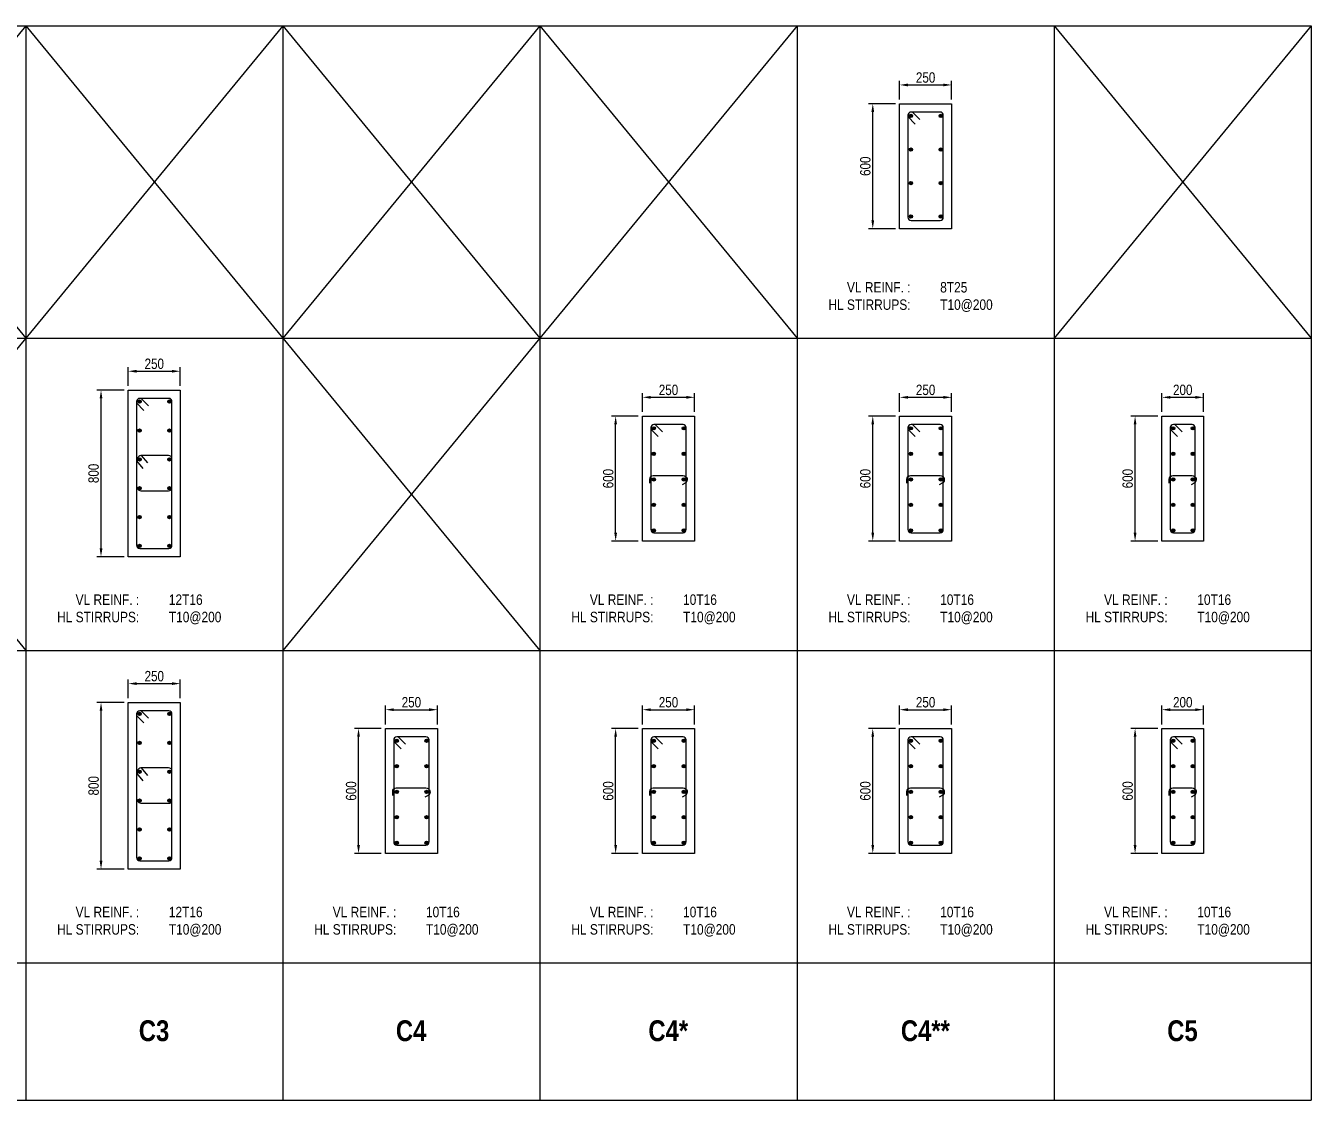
# Model space of a CAD drawing. Header units: millimetres. Extents: x 3921 to 14803, y -5402 to 5937.
# Drawn here: x 8627 to 14803, y 522 to 5682 of the extents above; entities that cross this region are included whole.
import ezdxf

# ---------------------------------------------------------------- set-up
doc = ezdxf.new("R2010")
doc.units = ezdxf.units.MM
doc.header["$LTSCALE"] = 75
doc.header["$PDMODE"] = 3
for name, color, linetype, lineweight in [('A-ANNO-DIMS', 211, 'Continuous', 9), ('A-DETL', 90, 'Continuous', 9), ('A-DETL-GENF', 92, 'Continuous', 9), ('A-DETL-THIN', 151, 'Continuous', 9), ('G-ANNO-TEXT', 231, 'Continuous', 9)]:
    doc.layers.add(name, color=color, linetype=linetype, lineweight=lineweight)
doc.styles.add('Arial', font='arial.ttf', dxfattribs={"width": 0.8, "height": 50})
doc.styles.add('Arial Narrow_1', font='ARIALN.TTF', dxfattribs={"height": 50})
doc.styles.add('Arial Narrow_B_1', font='ARIALNB.TTF', dxfattribs={"height": 100})
doc.dimstyles.new('WYE_STANDARD_-_2_5mm', dxfattribs={"dimscale": 304.8, "dimtxt": 51.01297, "dimasz": 0.131234, "dimexe": 0.065617, "dimexo": 0.065617, "dimgap": 0.032808, "dimtad": 1, "dimdec": 0, "dimzin": 0, "dimdsep": 46, "dimtxsty": 'Arial', "dimsah": 1, "dimcen": 0.09, "dimazin": 0, "dimtfac": 1, "dimtdec": 4, "dimtix": 1, "dimtmove": 0, "dimatfit": 3, "dimfxl": 1, "dimtvp": 1, "dimtolj": 1, "dimtzin": 0, "dimlwd": 13, "dimlwe": 13, "dimarcsym": 2})

# ---------------------------------------------------------------- blocks, each defined once
blk = doc.blocks.new('X')
at = {"layer": 'A-DETL-THIN'}
for p, q in [((1235.2, 0), (0, -1500)), ((0, 0), (1235.2, -1500))]:
    blk.add_line(p, q, dxfattribs=at)
blk = doc.blocks.new('*D17')
at = {"layer": 'A-ANNO-DIMS', "color": 0, "lineweight": 13, "transparency": 16777216}
for p, q in [((9099.7, 2432.2), (8968.9, 2432.2)), ((8988.9, 1672.2), (8988.9, 2392.2)), ((9099.7, 1632.2), (8968.9, 1632.2))]:
    blk.add_line(p, q, dxfattribs=at)
at = {"layer": 'A-ANNO-DIMS', "color": 0, "transparency": 16777216}
for points in [[(8982.3, 2392.2), (8995.6, 2392.2), (8988.9, 2432.2)], [(8982.3, 1672.2), (8995.6, 1672.2), (8988.9, 1632.2)]]:
    blk.add_solid(points, dxfattribs=at)
at = {"layer": 'Defpoints', "color": 0, "transparency": 16777216}
for p in [(8988.9, 2432.2), (9119.7, 2432.2), (9119.7, 1632.2)]:
    blk.add_point(p, dxfattribs=at)
at = {"layer": 'A-ANNO-DIMS', "color": 0, "lineweight": 13, "transparency": 16777216, "insert": (8953.4, 2032.2), "char_height": 50, "attachment_point": 5, "rotation": 90, "style": 'Arial'}
blk.add_mtext('\\A1;800', dxfattribs=at)
blk = doc.blocks.new('*D18')
at = {"layer": 'A-ANNO-DIMS', "color": 0, "lineweight": 13, "transparency": 16777216}
for p, q in [((9119.7, 2452.2), (9119.7, 2542.7)), ((9369.7, 2452.2), (9369.7, 2542.7)), ((9159.7, 2522.7), (9329.7, 2522.7))]:
    blk.add_line(p, q, dxfattribs=at)
at = {"layer": 'A-ANNO-DIMS', "color": 0, "transparency": 16777216}
for points in [[(9159.7, 2529.4), (9159.7, 2516.1), (9119.7, 2522.7)], [(9329.7, 2529.4), (9329.7, 2516.1), (9369.7, 2522.7)]]:
    blk.add_solid(points, dxfattribs=at)
at = {"layer": 'Defpoints', "color": 0, "transparency": 16777216}
for p in [(9369.7, 2522.7), (9119.7, 2432.2), (9369.7, 2432.2)]:
    blk.add_point(p, dxfattribs=at)
at = {"layer": 'A-ANNO-DIMS', "color": 0, "lineweight": 13, "transparency": 16777216, "insert": (9244.7, 2558.3), "char_height": 50, "attachment_point": 5, "style": 'Arial'}
blk.add_mtext('\\A1;250', dxfattribs=at)
blk = doc.blocks.new('*D19')
at = {"layer": 'A-ANNO-DIMS', "color": 0, "lineweight": 13, "transparency": 16777216}
for p, q in [((9099.7, 3932.2), (8968.9, 3932.2)), ((8988.9, 3172.2), (8988.9, 3892.2)), ((9099.7, 3132.2), (8968.9, 3132.2))]:
    blk.add_line(p, q, dxfattribs=at)
at = {"layer": 'A-ANNO-DIMS', "color": 0, "transparency": 16777216}
for points in [[(8982.3, 3892.2), (8995.6, 3892.2), (8988.9, 3932.2)], [(8982.3, 3172.2), (8995.6, 3172.2), (8988.9, 3132.2)]]:
    blk.add_solid(points, dxfattribs=at)
at = {"layer": 'Defpoints', "color": 0, "transparency": 16777216}
for p in [(8988.9, 3932.2), (9119.7, 3932.2), (9119.7, 3132.2)]:
    blk.add_point(p, dxfattribs=at)
at = {"layer": 'A-ANNO-DIMS', "color": 0, "lineweight": 13, "transparency": 16777216, "insert": (8953.4, 3532.2), "char_height": 50, "attachment_point": 5, "rotation": 90, "style": 'Arial'}
blk.add_mtext('\\A1;800', dxfattribs=at)
blk = doc.blocks.new('*D20')
at = {"layer": 'A-ANNO-DIMS', "color": 0, "lineweight": 13, "transparency": 16777216}
for p, q in [((9119.7, 3952.2), (9119.7, 4042.7)), ((9159.7, 4022.7), (9329.7, 4022.7)), ((9369.7, 3952.2), (9369.7, 4042.7))]:
    blk.add_line(p, q, dxfattribs=at)
at = {"layer": 'A-ANNO-DIMS', "color": 0, "transparency": 16777216}
for points in [[(9159.7, 4029.4), (9159.7, 4016.1), (9119.7, 4022.7)], [(9329.7, 4029.4), (9329.7, 4016.1), (9369.7, 4022.7)]]:
    blk.add_solid(points, dxfattribs=at)
at = {"layer": 'Defpoints', "color": 0, "transparency": 16777216}
for p in [(9369.7, 4022.7), (9119.7, 3932.2), (9369.7, 3932.2)]:
    blk.add_point(p, dxfattribs=at)
at = {"layer": 'A-ANNO-DIMS', "color": 0, "lineweight": 13, "transparency": 16777216, "insert": (9244.7, 4058.3), "char_height": 50, "attachment_point": 5, "style": 'Arial'}
blk.add_mtext('\\A1;250', dxfattribs=at)
blk = doc.blocks.new('*D21')
at = {"layer": 'A-ANNO-DIMS', "color": 0, "lineweight": 13, "transparency": 16777216}
for p, q in [((10335, 2307.2), (10206.1, 2307.2)), ((10226.1, 1747.2), (10226.1, 2267.2)), ((10335, 1707.2), (10206.1, 1707.2))]:
    blk.add_line(p, q, dxfattribs=at)
at = {"layer": 'A-ANNO-DIMS', "color": 0, "transparency": 16777216}
for points in [[(10219.4, 2267.2), (10232.8, 2267.2), (10226.1, 2307.2)], [(10219.4, 1747.2), (10232.8, 1747.2), (10226.1, 1707.2)]]:
    blk.add_solid(points, dxfattribs=at)
at = {"layer": 'Defpoints', "color": 0, "transparency": 16777216}
for p in [(10226.1, 2307.2), (10355, 2307.2), (10355, 1707.2)]:
    blk.add_point(p, dxfattribs=at)
at = {"layer": 'A-ANNO-DIMS', "color": 0, "lineweight": 13, "transparency": 16777216, "insert": (10190.6, 2007.2), "char_height": 50, "attachment_point": 5, "rotation": 90, "style": 'Arial'}
blk.add_mtext('\\A1;600', dxfattribs=at)
blk = doc.blocks.new('*D22')
at = {"layer": 'A-ANNO-DIMS', "color": 0, "lineweight": 13, "transparency": 16777216}
for p, q in [((10355, 2327.2), (10355, 2417.5)), ((10605, 2327.2), (10605, 2417.5)), ((10395, 2397.5), (10565, 2397.5))]:
    blk.add_line(p, q, dxfattribs=at)
at = {"layer": 'A-ANNO-DIMS', "color": 0, "transparency": 16777216}
for points in [[(10395, 2404.1), (10395, 2390.8), (10355, 2397.5)], [(10565, 2404.1), (10565, 2390.8), (10605, 2397.5)]]:
    blk.add_solid(points, dxfattribs=at)
at = {"layer": 'Defpoints', "color": 0, "transparency": 16777216}
for p in [(10605, 2397.5), (10355, 2307.2), (10605, 2307.2)]:
    blk.add_point(p, dxfattribs=at)
at = {"layer": 'A-ANNO-DIMS', "color": 0, "lineweight": 13, "transparency": 16777216, "insert": (10480, 2433), "char_height": 50, "attachment_point": 5, "style": 'Arial'}
blk.add_mtext('\\A1;250', dxfattribs=at)
blk = doc.blocks.new('*D23')
at = {"layer": 'A-ANNO-DIMS', "color": 0, "lineweight": 13, "transparency": 16777216}
for p, q in [((11570.2, 2307.2), (11441.3, 2307.2)), ((11461.3, 1747.2), (11461.3, 2267.2)), ((11570.2, 1707.2), (11441.3, 1707.2))]:
    blk.add_line(p, q, dxfattribs=at)
at = {"layer": 'A-ANNO-DIMS', "color": 0, "transparency": 16777216}
for points in [[(11454.7, 2267.2), (11468, 2267.2), (11461.3, 2307.2)], [(11454.7, 1747.2), (11468, 1747.2), (11461.3, 1707.2)]]:
    blk.add_solid(points, dxfattribs=at)
at = {"layer": 'Defpoints', "color": 0, "transparency": 16777216}
for p in [(11461.3, 2307.2), (11590.2, 2307.2), (11590.2, 1707.2)]:
    blk.add_point(p, dxfattribs=at)
at = {"layer": 'A-ANNO-DIMS', "color": 0, "lineweight": 13, "transparency": 16777216, "insert": (11425.8, 2007.2), "char_height": 50, "attachment_point": 5, "rotation": 90, "style": 'Arial'}
blk.add_mtext('\\A1;600', dxfattribs=at)
blk = doc.blocks.new('*D24')
at = {"layer": 'A-ANNO-DIMS', "color": 0, "lineweight": 13, "transparency": 16777216}
for p, q in [((11590.2, 2327.2), (11590.2, 2417.5)), ((11840.2, 2327.2), (11840.2, 2417.5)), ((11630.2, 2397.5), (11800.2, 2397.5))]:
    blk.add_line(p, q, dxfattribs=at)
at = {"layer": 'A-ANNO-DIMS', "color": 0, "transparency": 16777216}
for points in [[(11630.2, 2404.1), (11630.2, 2390.8), (11590.2, 2397.5)], [(11800.2, 2404.1), (11800.2, 2390.8), (11840.2, 2397.5)]]:
    blk.add_solid(points, dxfattribs=at)
at = {"layer": 'Defpoints', "color": 0, "transparency": 16777216}
for p in [(11840.2, 2397.5), (11590.2, 2307.2), (11840.2, 2307.2)]:
    blk.add_point(p, dxfattribs=at)
at = {"layer": 'A-ANNO-DIMS', "color": 0, "lineweight": 13, "transparency": 16777216, "insert": (11715.2, 2433), "char_height": 50, "attachment_point": 5, "style": 'Arial'}
blk.add_mtext('\\A1;250', dxfattribs=at)
blk = doc.blocks.new('*D25')
at = {"layer": 'A-ANNO-DIMS', "color": 0, "lineweight": 13, "transparency": 16777216}
for p, q in [((11570.2, 3807.2), (11441.3, 3807.2)), ((11461.3, 3247.2), (11461.3, 3767.2)), ((11570.2, 3207.2), (11441.3, 3207.2))]:
    blk.add_line(p, q, dxfattribs=at)
at = {"layer": 'A-ANNO-DIMS', "color": 0, "transparency": 16777216}
for points in [[(11454.7, 3767.2), (11468, 3767.2), (11461.3, 3807.2)], [(11454.7, 3247.2), (11468, 3247.2), (11461.3, 3207.2)]]:
    blk.add_solid(points, dxfattribs=at)
at = {"layer": 'Defpoints', "color": 0, "transparency": 16777216}
for p in [(11461.3, 3807.2), (11590.2, 3807.2), (11590.2, 3207.2)]:
    blk.add_point(p, dxfattribs=at)
at = {"layer": 'A-ANNO-DIMS', "color": 0, "lineweight": 13, "transparency": 16777216, "insert": (11425.8, 3507.2), "char_height": 50, "attachment_point": 5, "rotation": 90, "style": 'Arial'}
blk.add_mtext('\\A1;600', dxfattribs=at)
blk = doc.blocks.new('*D26')
at = {"layer": 'A-ANNO-DIMS', "color": 0, "lineweight": 13, "transparency": 16777216}
for p, q in [((11590.2, 3827.2), (11590.2, 3917.5)), ((11630.2, 3897.5), (11800.2, 3897.5)), ((11840.2, 3827.2), (11840.2, 3917.5))]:
    blk.add_line(p, q, dxfattribs=at)
at = {"layer": 'A-ANNO-DIMS', "color": 0, "transparency": 16777216}
for points in [[(11630.2, 3904.1), (11630.2, 3890.8), (11590.2, 3897.5)], [(11800.2, 3904.1), (11800.2, 3890.8), (11840.2, 3897.5)]]:
    blk.add_solid(points, dxfattribs=at)
at = {"layer": 'Defpoints', "color": 0, "transparency": 16777216}
for p in [(11840.2, 3897.5), (11590.2, 3807.2), (11840.2, 3807.2)]:
    blk.add_point(p, dxfattribs=at)
at = {"layer": 'A-ANNO-DIMS', "color": 0, "lineweight": 13, "transparency": 16777216, "insert": (11715.2, 3933), "char_height": 50, "attachment_point": 5, "style": 'Arial'}
blk.add_mtext('\\A1;250', dxfattribs=at)
blk = doc.blocks.new('*D27')
at = {"layer": 'A-ANNO-DIMS', "color": 0, "lineweight": 13, "transparency": 16777216}
for p, q in [((14065.7, 2307.2), (13936.8, 2307.2)), ((13956.8, 1747.2), (13956.8, 2267.2)), ((14065.7, 1707.2), (13936.8, 1707.2))]:
    blk.add_line(p, q, dxfattribs=at)
at = {"layer": 'A-ANNO-DIMS', "color": 0, "transparency": 16777216}
for points in [[(13950.1, 2267.2), (13963.5, 2267.2), (13956.8, 2307.2)], [(13950.1, 1747.2), (13963.5, 1747.2), (13956.8, 1707.2)]]:
    blk.add_solid(points, dxfattribs=at)
at = {"layer": 'Defpoints', "color": 0, "transparency": 16777216}
for p in [(13956.8, 2307.2), (14085.7, 2307.2), (14085.7, 1707.2)]:
    blk.add_point(p, dxfattribs=at)
at = {"layer": 'A-ANNO-DIMS', "color": 0, "lineweight": 13, "transparency": 16777216, "insert": (13921.3, 2007.2), "char_height": 50, "attachment_point": 5, "rotation": 90, "style": 'Arial'}
blk.add_mtext('\\A1;600', dxfattribs=at)
blk = doc.blocks.new('*D28')
at = {"layer": 'A-ANNO-DIMS', "color": 0, "lineweight": 13, "transparency": 16777216}
for p, q in [((14085.7, 2327.2), (14085.7, 2417.5)), ((14285.7, 2327.2), (14285.7, 2417.5)), ((14125.7, 2397.5), (14245.7, 2397.5))]:
    blk.add_line(p, q, dxfattribs=at)
at = {"layer": 'A-ANNO-DIMS', "color": 0, "transparency": 16777216}
for points in [[(14125.7, 2404.1), (14125.7, 2390.8), (14085.7, 2397.5)], [(14245.7, 2404.1), (14245.7, 2390.8), (14285.7, 2397.5)]]:
    blk.add_solid(points, dxfattribs=at)
at = {"layer": 'Defpoints', "color": 0, "transparency": 16777216}
for p in [(14285.7, 2397.5), (14085.7, 2307.2), (14285.7, 2307.2)]:
    blk.add_point(p, dxfattribs=at)
at = {"layer": 'A-ANNO-DIMS', "color": 0, "lineweight": 13, "transparency": 16777216, "insert": (14185.7, 2433), "char_height": 50, "attachment_point": 5, "style": 'Arial'}
blk.add_mtext('\\A1;200', dxfattribs=at)
blk = doc.blocks.new('*D29')
at = {"layer": 'A-ANNO-DIMS', "color": 0, "lineweight": 13, "transparency": 16777216}
for p, q in [((14065.7, 3807.2), (13936.8, 3807.2)), ((13956.8, 3247.2), (13956.8, 3767.2)), ((14065.7, 3207.2), (13936.8, 3207.2))]:
    blk.add_line(p, q, dxfattribs=at)
at = {"layer": 'A-ANNO-DIMS', "color": 0, "transparency": 16777216}
for points in [[(13950.1, 3767.2), (13963.5, 3767.2), (13956.8, 3807.2)], [(13950.1, 3247.2), (13963.5, 3247.2), (13956.8, 3207.2)]]:
    blk.add_solid(points, dxfattribs=at)
at = {"layer": 'Defpoints', "color": 0, "transparency": 16777216}
for p in [(13956.8, 3807.2), (14085.7, 3807.2), (14085.7, 3207.2)]:
    blk.add_point(p, dxfattribs=at)
at = {"layer": 'A-ANNO-DIMS', "color": 0, "lineweight": 13, "transparency": 16777216, "insert": (13921.3, 3507.2), "char_height": 50, "attachment_point": 5, "rotation": 90, "style": 'Arial'}
blk.add_mtext('\\A1;600', dxfattribs=at)
blk = doc.blocks.new('*D30')
at = {"layer": 'A-ANNO-DIMS', "color": 0, "lineweight": 13, "transparency": 16777216}
for p, q in [((14085.7, 3827.2), (14085.7, 3917.5)), ((14125.7, 3897.5), (14245.7, 3897.5)), ((14285.7, 3827.2), (14285.7, 3917.5))]:
    blk.add_line(p, q, dxfattribs=at)
at = {"layer": 'A-ANNO-DIMS', "color": 0, "transparency": 16777216}
for points in [[(14125.7, 3904.1), (14125.7, 3890.8), (14085.7, 3897.5)], [(14245.7, 3904.1), (14245.7, 3890.8), (14285.7, 3897.5)]]:
    blk.add_solid(points, dxfattribs=at)
at = {"layer": 'Defpoints', "color": 0, "transparency": 16777216}
for p in [(14285.7, 3897.5), (14085.7, 3807.2), (14285.7, 3807.2)]:
    blk.add_point(p, dxfattribs=at)
at = {"layer": 'A-ANNO-DIMS', "color": 0, "lineweight": 13, "transparency": 16777216, "insert": (14185.7, 3933), "char_height": 50, "attachment_point": 5, "style": 'Arial'}
blk.add_mtext('\\A1;200', dxfattribs=at)
blk = doc.blocks.new('*D31')
at = {"layer": 'A-ANNO-DIMS', "color": 0, "lineweight": 13, "transparency": 16777216}
for p, q in [((12805.4, 2307.2), (12676.6, 2307.2)), ((12696.6, 1747.2), (12696.6, 2267.2)), ((12805.4, 1707.2), (12676.6, 1707.2))]:
    blk.add_line(p, q, dxfattribs=at)
at = {"layer": 'A-ANNO-DIMS', "color": 0, "transparency": 16777216}
for points in [[(12689.9, 2267.2), (12703.2, 2267.2), (12696.6, 2307.2)], [(12689.9, 1747.2), (12703.2, 1747.2), (12696.6, 1707.2)]]:
    blk.add_solid(points, dxfattribs=at)
at = {"layer": 'Defpoints', "color": 0, "transparency": 16777216}
for p in [(12696.6, 2307.2), (12825.4, 2307.2), (12825.4, 1707.2)]:
    blk.add_point(p, dxfattribs=at)
at = {"layer": 'A-ANNO-DIMS', "color": 0, "lineweight": 13, "transparency": 16777216, "insert": (12661, 2007.2), "char_height": 50, "attachment_point": 5, "rotation": 90, "style": 'Arial'}
blk.add_mtext('\\A1;600', dxfattribs=at)
blk = doc.blocks.new('*D32')
at = {"layer": 'A-ANNO-DIMS', "color": 0, "lineweight": 13, "transparency": 16777216}
for p, q in [((12825.4, 2327.2), (12825.4, 2417.5)), ((13075.4, 2327.2), (13075.4, 2417.5)), ((12865.4, 2397.5), (13035.4, 2397.5))]:
    blk.add_line(p, q, dxfattribs=at)
at = {"layer": 'A-ANNO-DIMS', "color": 0, "transparency": 16777216}
for points in [[(12865.4, 2404.1), (12865.4, 2390.8), (12825.4, 2397.5)], [(13035.4, 2404.1), (13035.4, 2390.8), (13075.4, 2397.5)]]:
    blk.add_solid(points, dxfattribs=at)
at = {"layer": 'Defpoints', "color": 0, "transparency": 16777216}
for p in [(13075.4, 2397.5), (12825.4, 2307.2), (13075.4, 2307.2)]:
    blk.add_point(p, dxfattribs=at)
at = {"layer": 'A-ANNO-DIMS', "color": 0, "lineweight": 13, "transparency": 16777216, "insert": (12950.4, 2433), "char_height": 50, "attachment_point": 5, "style": 'Arial'}
blk.add_mtext('\\A1;250', dxfattribs=at)
blk = doc.blocks.new('*D33')
at = {"layer": 'A-ANNO-DIMS', "color": 0, "lineweight": 13, "transparency": 16777216}
for p, q in [((12805.4, 3807.2), (12676.6, 3807.2)), ((12696.6, 3247.2), (12696.6, 3767.2)), ((12805.4, 3207.2), (12676.6, 3207.2))]:
    blk.add_line(p, q, dxfattribs=at)
at = {"layer": 'A-ANNO-DIMS', "color": 0, "transparency": 16777216}
for points in [[(12689.9, 3767.2), (12703.2, 3767.2), (12696.6, 3807.2)], [(12689.9, 3247.2), (12703.2, 3247.2), (12696.6, 3207.2)]]:
    blk.add_solid(points, dxfattribs=at)
at = {"layer": 'Defpoints', "color": 0, "transparency": 16777216}
for p in [(12696.6, 3807.2), (12825.4, 3807.2), (12825.4, 3207.2)]:
    blk.add_point(p, dxfattribs=at)
at = {"layer": 'A-ANNO-DIMS', "color": 0, "lineweight": 13, "transparency": 16777216, "insert": (12661, 3507.2), "char_height": 50, "attachment_point": 5, "rotation": 90, "style": 'Arial'}
blk.add_mtext('\\A1;600', dxfattribs=at)
blk = doc.blocks.new('*D34')
at = {"layer": 'A-ANNO-DIMS', "color": 0, "lineweight": 13, "transparency": 16777216}
for p, q in [((12825.4, 3827.2), (12825.4, 3917.5)), ((12865.4, 3897.5), (13035.4, 3897.5)), ((13075.4, 3827.2), (13075.4, 3917.5))]:
    blk.add_line(p, q, dxfattribs=at)
at = {"layer": 'A-ANNO-DIMS', "color": 0, "transparency": 16777216}
for points in [[(12865.4, 3904.1), (12865.4, 3890.8), (12825.4, 3897.5)], [(13035.4, 3904.1), (13035.4, 3890.8), (13075.4, 3897.5)]]:
    blk.add_solid(points, dxfattribs=at)
at = {"layer": 'Defpoints', "color": 0, "transparency": 16777216}
for p in [(13075.4, 3897.5), (12825.4, 3807.2), (13075.4, 3807.2)]:
    blk.add_point(p, dxfattribs=at)
at = {"layer": 'A-ANNO-DIMS', "color": 0, "lineweight": 13, "transparency": 16777216, "insert": (12950.4, 3933), "char_height": 50, "attachment_point": 5, "style": 'Arial'}
blk.add_mtext('\\A1;250', dxfattribs=at)
blk = doc.blocks.new('*D35')
at = {"layer": 'A-ANNO-DIMS', "color": 0, "lineweight": 13, "transparency": 16777216}
for p, q in [((12805.4, 5307.2), (12676.6, 5307.2)), ((12696.6, 4747.2), (12696.6, 5267.2)), ((12805.4, 4707.2), (12676.6, 4707.2))]:
    blk.add_line(p, q, dxfattribs=at)
at = {"layer": 'A-ANNO-DIMS', "color": 0, "transparency": 16777216}
for points in [[(12689.9, 5267.2), (12703.2, 5267.2), (12696.6, 5307.2)], [(12689.9, 4747.2), (12703.2, 4747.2), (12696.6, 4707.2)]]:
    blk.add_solid(points, dxfattribs=at)
at = {"layer": 'Defpoints', "color": 0, "transparency": 16777216}
for p in [(12696.6, 5307.2), (12825.4, 5307.2), (12825.4, 4707.2)]:
    blk.add_point(p, dxfattribs=at)
at = {"layer": 'A-ANNO-DIMS', "color": 0, "lineweight": 13, "transparency": 16777216, "insert": (12661, 5007.2), "char_height": 50, "attachment_point": 5, "rotation": 90, "style": 'Arial'}
blk.add_mtext('\\A1;600', dxfattribs=at)
blk = doc.blocks.new('*D36')
at = {"layer": 'A-ANNO-DIMS', "color": 0, "lineweight": 13, "transparency": 16777216}
for p, q in [((12825.4, 5327.2), (12825.4, 5417.5)), ((12865.4, 5397.5), (13035.4, 5397.5)), ((13075.4, 5327.2), (13075.4, 5417.5))]:
    blk.add_line(p, q, dxfattribs=at)
at = {"layer": 'A-ANNO-DIMS', "color": 0, "transparency": 16777216}
for points in [[(12865.4, 5404.1), (12865.4, 5390.8), (12825.4, 5397.5)], [(13035.4, 5404.1), (13035.4, 5390.8), (13075.4, 5397.5)]]:
    blk.add_solid(points, dxfattribs=at)
at = {"layer": 'Defpoints', "color": 0, "transparency": 16777216}
for p in [(13075.4, 5397.5), (12825.4, 5307.2), (13075.4, 5307.2)]:
    blk.add_point(p, dxfattribs=at)
at = {"layer": 'A-ANNO-DIMS', "color": 0, "lineweight": 13, "transparency": 16777216, "insert": (12950.4, 5433), "char_height": 50, "attachment_point": 5, "style": 'Arial'}
blk.add_mtext('\\A1;250', dxfattribs=at)

msp = doc.modelspace()

# ---------------------------------------------------------------- hatches: boundary and pattern name
at = {"layer": 'A-DETL-GENF'}
for points in [[(12887.8, 5248.6, 1), (12871.8, 5248.6, 1)], [(13031.4, 5248.6, 1), (13015.4, 5248.6, 1)], [(12887.8, 5087.1, 1), (12871.8, 5087.1, 1)], [(13031.4, 5087.1, 1), (13015.4, 5087.1, 1)], [(12887.8, 4926.4, 1), (12871.8, 4926.4, 1)], [(13031.4, 4926.4, 1), (13015.4, 4926.4, 1)], [(12887.8, 4765.8, 1), (12871.8, 4765.8, 1)], [(13031.4, 4765.8, 1), (13015.4, 4765.8, 1)], [(9182.1, 3877.3, 1), (9166.1, 3877.3, 1)], [(9325.7, 3877.3, 1), (9309.7, 3877.3, 1)], [(9182.1, 3738, 1), (9166.1, 3738, 1)], [(9325.7, 3738, 1), (9309.7, 3738, 1)], [(11652.6, 3748.6, 1), (11636.6, 3748.6, 1)], [(11796.2, 3748.6, 1), (11780.2, 3748.6, 1)], [(12887.8, 3748.6, 1), (12871.8, 3748.6, 1)], [(13031.4, 3748.6, 1), (13015.4, 3748.6, 1)], [(14148.1, 3748.6, 1), (14132.1, 3748.6, 1)], [(14241.6, 3748.6, 1), (14225.6, 3748.6, 1)], [(9182.1, 3599.4, 1), (9166.1, 3599.4, 1)], [(9325.7, 3599.4, 1), (9309.7, 3599.4, 1)], [(11652.6, 3626.1, 1), (11636.6, 3626.1, 1)], [(11796.2, 3626.1, 1), (11780.2, 3626.1, 1)], [(12887.8, 3626.1, 1), (12871.8, 3626.1, 1)], [(13031.4, 3626.1, 1), (13015.4, 3626.1, 1)], [(14148.1, 3626.1, 1), (14132.1, 3626.1, 1)], [(14241.6, 3626.1, 1), (14225.6, 3626.1, 1)], [(9182.1, 3460.8, 1), (9166.1, 3460.8, 1)], [(9325.7, 3460.8, 1), (9309.7, 3460.8, 1)], [(11652.6, 3503, 1), (11636.6, 3503, 1)], [(11796.2, 3503, 1), (11780.2, 3503, 1)], [(12887.8, 3503, 1), (12871.8, 3503, 1)], [(13031.4, 3503, 1), (13015.4, 3503, 1)], [(14148.1, 3503, 1), (14132.1, 3503, 1)], [(14241.6, 3503, 1), (14225.6, 3503, 1)], [(11652.6, 3381.1, 1), (11636.6, 3381.1, 1)], [(11796.2, 3381.1, 1), (11780.2, 3381.1, 1)], [(12887.8, 3381.1, 1), (12871.8, 3381.1, 1)], [(13031.4, 3381.1, 1), (13015.4, 3381.1, 1)], [(14148.1, 3381.1, 1), (14132.1, 3381.1, 1)], [(14241.6, 3381.1, 1), (14225.6, 3381.1, 1)], [(9182.1, 3322.2, 1), (9166.1, 3322.2, 1)], [(9325.7, 3322.2, 1), (9309.7, 3322.2, 1)], [(11652.6, 3258.6, 1), (11636.6, 3258.6, 1)], [(11796.2, 3258.6, 1), (11780.2, 3258.6, 1)], [(12887.8, 3258.6, 1), (12871.8, 3258.6, 1)], [(13031.4, 3258.6, 1), (13015.4, 3258.6, 1)], [(14148.1, 3258.6, 1), (14132.1, 3258.6, 1)], [(14241.6, 3258.6, 1), (14225.6, 3258.6, 1)], [(9182.1, 3183.6, 1), (9166.1, 3183.6, 1)], [(9325.7, 3183.6, 1), (9309.7, 3183.6, 1)], [(9182.1, 2377.3, 1), (9166.1, 2377.3, 1)], [(9325.7, 2377.3, 1), (9309.7, 2377.3, 1)], [(9182.1, 2238, 1), (9166.1, 2238, 1)], [(9325.7, 2238, 1), (9309.7, 2238, 1)], [(10417.4, 2248.6, 1), (10401.4, 2248.6, 1)], [(10560.9, 2248.6, 1), (10544.9, 2248.6, 1)], [(11652.6, 2248.6, 1), (11636.6, 2248.6, 1)], [(11796.2, 2248.6, 1), (11780.2, 2248.6, 1)], [(12887.8, 2248.6, 1), (12871.8, 2248.6, 1)], [(13031.4, 2248.6, 1), (13015.4, 2248.6, 1)], [(14148.1, 2248.6, 1), (14132.1, 2248.6, 1)], [(14241.6, 2248.6, 1), (14225.6, 2248.6, 1)], [(9182.1, 2099.4, 1), (9166.1, 2099.4, 1)], [(9325.7, 2099.4, 1), (9309.7, 2099.4, 1)], [(10417.4, 2126.1, 1), (10401.4, 2126.1, 1)], [(10560.9, 2126.1, 1), (10544.9, 2126.1, 1)], [(11652.6, 2126.1, 1), (11636.6, 2126.1, 1)], [(11796.2, 2126.1, 1), (11780.2, 2126.1, 1)], [(12887.8, 2126.1, 1), (12871.8, 2126.1, 1)], [(13031.4, 2126.1, 1), (13015.4, 2126.1, 1)], [(14148.1, 2126.1, 1), (14132.1, 2126.1, 1)], [(14241.6, 2126.1, 1), (14225.6, 2126.1, 1)], [(10417.4, 2003, 1), (10401.4, 2003, 1)], [(10560.9, 2003, 1), (10544.9, 2003, 1)], [(11652.6, 2003, 1), (11636.6, 2003, 1)], [(11796.2, 2003, 1), (11780.2, 2003, 1)], [(12887.8, 2003, 1), (12871.8, 2003, 1)], [(13031.4, 2003, 1), (13015.4, 2003, 1)], [(14148.1, 2003, 1), (14132.1, 2003, 1)], [(14241.6, 2003, 1), (14225.6, 2003, 1)], [(9182.1, 1960.8, 1), (9166.1, 1960.8, 1)], [(9325.7, 1960.8, 1), (9309.7, 1960.8, 1)], [(10417.4, 1881.1, 1), (10401.4, 1881.1, 1)], [(10560.9, 1881.1, 1), (10544.9, 1881.1, 1)], [(11652.6, 1881.1, 1), (11636.6, 1881.1, 1)], [(11796.2, 1881.1, 1), (11780.2, 1881.1, 1)], [(12887.8, 1881.1, 1), (12871.8, 1881.1, 1)], [(13031.4, 1881.1, 1), (13015.4, 1881.1, 1)], [(14148.1, 1881.1, 1), (14132.1, 1881.1, 1)], [(14241.6, 1881.1, 1), (14225.6, 1881.1, 1)], [(9182.1, 1822.2, 1), (9166.1, 1822.2, 1)], [(9325.7, 1822.2, 1), (9309.7, 1822.2, 1)], [(10417.4, 1758.6, 1), (10401.4, 1758.6, 1)], [(10560.9, 1758.6, 1), (10544.9, 1758.6, 1)], [(11652.6, 1758.6, 1), (11636.6, 1758.6, 1)], [(11796.2, 1758.6, 1), (11780.2, 1758.6, 1)], [(12887.8, 1758.6, 1), (12871.8, 1758.6, 1)], [(13031.4, 1758.6, 1), (13015.4, 1758.6, 1)], [(14148.1, 1758.6, 1), (14132.1, 1758.6, 1)], [(14241.6, 1758.6, 1), (14225.6, 1758.6, 1)], [(9182.1, 1683.6, 1), (9166.1, 1683.6, 1)], [(9325.7, 1683.6, 1), (9309.7, 1683.6, 1)]]:
    msp.add_hatch(color=4, dxfattribs=at).paths.add_polyline_path(points)

# ---------------------------------------------------------------- linework, layer by layer
at = {"layer": 'A-DETL'}
for p, q in [((3921.4, 5681.9), (14803.3, 5681.9)), ((14803.3, 5681.9), (14803.3, 521.9)), ((12887, 5267.2), (12922.4, 5231.8)), ((12865.4, 5245.3), (12900.8, 5210)), ((3921.4, 4181.9), (14803.3, 4181.9)), ((9181.3, 3892.2), (9216.6, 3856.8)), ((9159.7, 3870.3), (9195.1, 3835)), ((11630.2, 3745.3), (11665.6, 3710)), ((11651.8, 3767.2), (11687.1, 3731.8)), ((12865.4, 3745.3), (12900.8, 3710)), ((12887, 3767.2), (12922.4, 3731.8)), ((14125.7, 3745.3), (14161, 3710)), ((14147.2, 3767.2), (14182.6, 3731.8)), ((9182, 3618.5), (9212.5, 3582.2)), ((3921.4, 2681.9), (14803.3, 2681.9)), ((9159.7, 2370.3), (9195.1, 2335)), ((9181.3, 2392.2), (9216.6, 2356.8)), ((10395, 2245.3), (10430.3, 2210)), ((10416.5, 2267.2), (10451.9, 2231.8)), ((11630.2, 2245.3), (11665.6, 2210)), ((11651.8, 2267.2), (11687.1, 2231.8)), ((12865.4, 2245.3), (12900.8, 2210)), ((12887, 2267.2), (12922.4, 2231.8)), ((14125.7, 2245.3), (14161, 2210)), ((14147.2, 2267.2), (14182.6, 2231.8)), ((9182, 2118.5), (9212.5, 2082.2)), ((3921.4, 1181.9), (14803.3, 1181.9)), ((3921.4, 521.9), (14803.3, 521.9))]:
    msp.add_line(p, q, dxfattribs=at)
for points in [[(13035.4, 4762.2), (13035.4, 5252.2, 0.414214), (13020.4, 5267.2), (12880.4, 5267.2, 0.414214), (12865.4, 5252.2), (12865.4, 4762.2, 0.414214), (12880.4, 4747.2), (13020.4, 4747.2, 0.414214)], [(9329.7, 3187.2), (9329.7, 3877.2, 0.414214), (9314.7, 3892.2), (9174.7, 3892.2, 0.414214), (9159.7, 3877.2), (9159.7, 3187.2, 0.414214), (9174.7, 3172.2), (9314.7, 3172.2, 0.414214)], [(11800.2, 3262.2), (11800.2, 3752.2, 0.414214), (11785.2, 3767.2), (11645.2, 3767.2, 0.414214), (11630.2, 3752.2), (11630.2, 3262.2, 0.414214), (11645.2, 3247.2), (11785.2, 3247.2, 0.414214)], [(13035.4, 3262.2), (13035.4, 3752.2, 0.414214), (13020.4, 3767.2), (12880.4, 3767.2, 0.414214), (12865.4, 3752.2), (12865.4, 3262.2, 0.414214), (12880.4, 3247.2), (13020.4, 3247.2, 0.414214)], [(14245.7, 3262.2), (14245.7, 3752.2, 0.414214), (14230.7, 3767.2), (14140.7, 3767.2, 0.414214), (14125.7, 3752.2), (14125.7, 3262.2, 0.414214), (14140.7, 3247.2), (14230.7, 3247.2, 0.414214)], [(9329.7, 1687.2), (9329.7, 2377.2, 0.414214), (9314.7, 2392.2), (9174.7, 2392.2, 0.414214), (9159.7, 2377.2), (9159.7, 1687.2, 0.414214), (9174.7, 1672.2), (9314.7, 1672.2, 0.414214)], [(10565, 1762.2), (10565, 2252.2, 0.414214), (10550, 2267.2), (10410, 2267.2, 0.414214), (10395, 2252.2), (10395, 1762.2, 0.414214), (10410, 1747.2), (10550, 1747.2, 0.414214)], [(11800.2, 1762.2), (11800.2, 2252.2, 0.414214), (11785.2, 2267.2), (11645.2, 2267.2, 0.414214), (11630.2, 2252.2), (11630.2, 1762.2, 0.414214), (11645.2, 1747.2), (11785.2, 1747.2, 0.414214)], [(13035.4, 1762.2), (13035.4, 2252.2, 0.414214), (13020.4, 2267.2), (12880.4, 2267.2, 0.414214), (12865.4, 2252.2), (12865.4, 1762.2, 0.414214), (12880.4, 1747.2), (13020.4, 1747.2, 0.414214)], [(14245.7, 1762.2), (14245.7, 2252.2, 0.414214), (14230.7, 2267.2), (14140.7, 2267.2, 0.414214), (14125.7, 2252.2), (14125.7, 1762.2, 0.414214), (14140.7, 1747.2), (14230.7, 1747.2, 0.414214)]]:
    msp.add_lwpolyline(points, format="xyb", close=True, dxfattribs=at)
for points in [[(9159.7, 3592.5), (9159.7, 3473.9, 0.426819), (9184.7, 3447.9), (9313, 3447.9, 0.433862), (9329.7, 3465.8), (9329.7, 3600.6, 0.433862), (9313, 3618.5), (9184.7, 3618.5, 0.426819), (9159.7, 3592.5), (9190.2, 3556.2)], [(11625.5, 3485), (11625.5, 3503.9, -0.433862), (11642.2, 3521.8), (11785, 3522, -0.762368), (11795.2, 3484.8), (11780.4, 3477.9)], [(12860.7, 3485), (12860.7, 3503.9, -0.433862), (12877.5, 3521.8), (13020.3, 3522, -0.762368), (13030.5, 3484.8), (13015.7, 3477.9)], [(14121, 3485), (14121, 3503.9, -0.433862), (14137.7, 3521.8), (14230.5, 3522, -0.762368), (14240.7, 3484.8), (14225.9, 3477.9)], [(9159.7, 2092.5), (9159.7, 1973.9, 0.426819), (9184.7, 1947.9), (9313, 1947.9, 0.433862), (9329.7, 1965.8), (9329.7, 2100.6, 0.433862), (9313, 2118.5), (9184.7, 2118.5, 0.426819), (9159.7, 2092.5), (9190.2, 2056.2)], [(10390.3, 1985), (10390.3, 2003.9, -0.433862), (10407, 2021.8), (10549.8, 2022, -0.762368), (10560, 1984.8), (10545.2, 1977.9)], [(11625.5, 1985), (11625.5, 2003.9, -0.433862), (11642.2, 2021.8), (11785, 2022, -0.762368), (11795.2, 1984.8), (11780.4, 1977.9)], [(12860.7, 1985), (12860.7, 2003.9, -0.433862), (12877.5, 2021.8), (13020.3, 2022, -0.762368), (13030.5, 1984.8), (13015.7, 1977.9)], [(14121, 1985), (14121, 2003.9, -0.433862), (14137.7, 2021.8), (14230.5, 2022, -0.762368), (14240.7, 1984.8), (14225.9, 1977.9)]]:
    msp.add_lwpolyline(points, format="xyb", dxfattribs=at)
at = {"layer": 'A-DETL-GENF', "color": 3}
for points in [[(13075.4, 5307.2), (13075.4, 4707.2), (12825.4, 4707.2), (12825.4, 5307.2)], [(9369.7, 3932.2), (9369.7, 3132.2), (9119.7, 3132.2), (9119.7, 3932.2)], [(11840.2, 3807.2), (11840.2, 3207.2), (11590.2, 3207.2), (11590.2, 3807.2)], [(13075.4, 3807.2), (13075.4, 3207.2), (12825.4, 3207.2), (12825.4, 3807.2)], [(14285.7, 3807.2), (14285.7, 3207.2), (14085.7, 3207.2), (14085.7, 3807.2)], [(9369.7, 2432.2), (9369.7, 1632.2), (9119.7, 1632.2), (9119.7, 2432.2)], [(10605, 2307.2), (10605, 1707.2), (10355, 1707.2), (10355, 2307.2)], [(11840.2, 2307.2), (11840.2, 1707.2), (11590.2, 1707.2), (11590.2, 2307.2)], [(13075.4, 2307.2), (13075.4, 1707.2), (12825.4, 1707.2), (12825.4, 2307.2)], [(14285.7, 2307.2), (14285.7, 1707.2), (14085.7, 1707.2), (14085.7, 2307.2)]]:
    msp.add_lwpolyline(points, close=True, dxfattribs=at)
at = {"layer": 'A-DETL-GENF', "color": 2}
for centre in [(12879.8, 5248.6), (13023.4, 5248.6), (12879.8, 5087.1), (13023.4, 5087.1), (12879.8, 4926.4), (13023.4, 4926.4), (12879.8, 4765.8), (13023.4, 4765.8), (9174.1, 3877.3), (9317.7, 3877.3), (9174.1, 3738), (9317.7, 3738), (11644.6, 3748.6), (11788.2, 3748.6), (12879.8, 3748.6), (13023.4, 3748.6), (14140.1, 3748.6), (14233.6, 3748.6), (9174.1, 3599.4), (9317.7, 3599.4), (11644.6, 3626.1), (11788.2, 3626.1), (12879.8, 3626.1), (13023.4, 3626.1), (14140.1, 3626.1), (14233.6, 3626.1), (9174.1, 3460.8), (9317.7, 3460.8), (11644.6, 3503), (11788.2, 3503), (12879.8, 3503), (13023.4, 3503), (14140.1, 3503), (14233.6, 3503), (11644.6, 3381.1), (11788.2, 3381.1), (12879.8, 3381.1), (13023.4, 3381.1), (14140.1, 3381.1), (14233.6, 3381.1), (9174.1, 3322.2), (9317.7, 3322.2), (11644.6, 3258.6), (11788.2, 3258.6), (12879.8, 3258.6), (13023.4, 3258.6), (14140.1, 3258.6), (14233.6, 3258.6), (9174.1, 3183.6), (9317.7, 3183.6), (9174.1, 2377.3), (9317.7, 2377.3), (9174.1, 2238), (9317.7, 2238), (10409.4, 2248.6), (10552.9, 2248.6), (11644.6, 2248.6), (11788.2, 2248.6), (12879.8, 2248.6), (13023.4, 2248.6), (14140.1, 2248.6), (14233.6, 2248.6), (9174.1, 2099.4), (9317.7, 2099.4), (10409.4, 2126.1), (10552.9, 2126.1), (11644.6, 2126.1), (11788.2, 2126.1), (12879.8, 2126.1), (13023.4, 2126.1), (14140.1, 2126.1), (14233.6, 2126.1), (10409.4, 2003), (10552.9, 2003), (11644.6, 2003), (11788.2, 2003), (12879.8, 2003), (13023.4, 2003), (14140.1, 2003), (14233.6, 2003), (9174.1, 1960.8), (9317.7, 1960.8), (10409.4, 1881.1), (10552.9, 1881.1), (11644.6, 1881.1), (11788.2, 1881.1), (12879.8, 1881.1), (13023.4, 1881.1), (14140.1, 1881.1), (14233.6, 1881.1), (9174.1, 1822.2), (9317.7, 1822.2), (10409.4, 1758.6), (10552.9, 1758.6), (11644.6, 1758.6), (11788.2, 1758.6), (12879.8, 1758.6), (13023.4, 1758.6), (14140.1, 1758.6), (14233.6, 1758.6), (9174.1, 1683.6), (9317.7, 1683.6)]:
    msp.add_circle(centre, 8, dxfattribs=at)
at = {"layer": 'A-DETL-THIN'}
for p, q in [((8627.1, 5681.9), (8627.1, 521.9)), ((9862.3, 5681.9), (9862.3, 521.9)), ((11097.6, 5681.9), (11097.6, 521.9)), ((12332.8, 5681.9), (12332.8, 521.9)), ((13568.1, 5681.9), (13568.1, 521.9))]:
    msp.add_line(p, q, dxfattribs=at)

# ---------------------------------------------------------------- block references
for p in [(7391.9, 5681.9), (8627.1, 5681.9), (9862.3, 5681.9), (11097.6, 5681.9), (13568.1, 5681.9), (7391.9, 4181.9), (9862.3, 4181.9)]:
    msp.add_blockref('X', p, dxfattribs=at)

# ---------------------------------------------------------------- texts
at = {"layer": 'G-ANNO-TEXT', "color": 7, "char_height": 50, "width": 615.308, "attachment_point": 1, "style": 'Arial Narrow_1'}
for s, insert in [('\\pxqr;VL REINF. : \\PHL STIRRUPS:', (12262.8, 4450.9)), ('\\pxql;8T25\\PT10@200', (13020.4, 4450.9)), ('\\pxqr;VL REINF. : \\PHL STIRRUPS:', (8557.1, 2950.9)), ('\\pxql;12T16\\PT10@200', (9314.7, 2950.9)), ('\\pxqr;VL REINF. : \\PHL STIRRUPS:', (11027.6, 2950.9)), ('\\pxql;10T16\\PT10@200', (11785.2, 2950.9)), ('\\pxqr;VL REINF. : \\PHL STIRRUPS:', (12262.8, 2950.9)), ('\\pxql;10T16\\PT10@200', (13020.4, 2950.9)), ('\\pxqr;VL REINF. : \\PHL STIRRUPS:', (13498.1, 2950.9)), ('\\pxql;10T16\\PT10@200', (14255.7, 2950.9)), ('\\pxqr;VL REINF. : \\PHL STIRRUPS:', (8557.1, 1450.9)), ('\\pxql;12T16\\PT10@200', (9314.7, 1450.9)), ('\\pxqr;VL REINF. : \\PHL STIRRUPS:', (9792.3, 1450.9)), ('\\pxql;10T16\\PT10@200', (10550, 1450.9)), ('\\pxqr;VL REINF. : \\PHL STIRRUPS:', (11027.6, 1450.9)), ('\\pxql;10T16\\PT10@200', (11785.2, 1450.9)), ('\\pxqr;VL REINF. : \\PHL STIRRUPS:', (12262.8, 1450.9)), ('\\pxql;10T16\\PT10@200', (13020.4, 1450.9)), ('\\pxqr;VL REINF. : \\PHL STIRRUPS:', (13498.1, 1450.9)), ('\\pxql;10T16\\PT10@200', (14255.7, 1450.9))]:
    msp.add_mtext(s, dxfattribs=dict(at, insert=insert))
at = {"layer": 'G-ANNO-TEXT', "color": 7, "lineweight": 13, "char_height": 100, "width": 1232.907, "attachment_point": 5, "style": 'Arial Narrow_B_1'}
for s, insert in [('\\pxqc;C3', (9243.6, 855.2)), ('\\pxqc;C4', (10478.8, 855.2)), ('\\pxqc;C4*', (11714, 855.2)), ('\\pxqc;C4**', (12949.3, 855.2)), ('\\pxqc;C5', (14184.5, 855.2))]:
    msp.add_mtext(s, dxfattribs=dict(at, insert=insert))

# ---------------------------------------------------------------- dimensions: what is measured, and where the dimension line sits
at = {"layer": 'A-ANNO-DIMS', "lineweight": 13}
for base, p1, p2, picture, middle in [((13075.4, 5397.5), (12825.4, 5307.2), (13075.4, 5307.2), '*D36', (12950.4, 5433)), ((9369.7, 4022.7), (9119.7, 3932.2), (9369.7, 3932.2), '*D20', (9244.7, 4058.3)), ((11840.2, 3897.5), (11590.2, 3807.2), (11840.2, 3807.2), '*D26', (11715.2, 3933)), ((13075.4, 3897.5), (12825.4, 3807.2), (13075.4, 3807.2), '*D34', (12950.4, 3933)), ((14285.7, 3897.5), (14085.7, 3807.2), (14285.7, 3807.2), '*D30', (14185.7, 3933)), ((9369.7, 2522.7), (9119.7, 2432.2), (9369.7, 2432.2), '*D18', (9244.7, 2558.3)), ((10605, 2397.5), (10355, 2307.2), (10605, 2307.2), '*D22', (10480, 2433)), ((11840.2, 2397.5), (11590.2, 2307.2), (11840.2, 2307.2), '*D24', (11715.2, 2433)), ((13075.4, 2397.5), (12825.4, 2307.2), (13075.4, 2307.2), '*D32', (12950.4, 2433)), ((14285.7, 2397.5), (14085.7, 2307.2), (14285.7, 2307.2), '*D28', (14185.7, 2433))]:
    dim = msp.add_linear_dim(base=base, p1=p1, p2=p2, dimstyle='WYE_STANDARD_-_2_5mm', override={"dimpost": '<>', "dimfxl": 200}, dxfattribs=at)
    dim.commit()
    dim.dimension.update_dxf_attribs({"geometry": picture, "text_midpoint": middle})
for base, p1, p2, picture, middle in [((12696.6, 5307.2), (12825.4, 4707.2), (12825.4, 5307.2), '*D35', (12661, 5007.2)), ((8988.9, 3932.2), (9119.7, 3132.2), (9119.7, 3932.2), '*D19', (8953.4, 3532.2)), ((11461.3, 3807.2), (11590.2, 3207.2), (11590.2, 3807.2), '*D25', (11425.8, 3507.2)), ((12696.6, 3807.2), (12825.4, 3207.2), (12825.4, 3807.2), '*D33', (12661, 3507.2)), ((13956.8, 3807.2), (14085.7, 3207.2), (14085.7, 3807.2), '*D29', (13921.3, 3507.2)), ((8988.9, 2432.2), (9119.7, 1632.2), (9119.7, 2432.2), '*D17', (8953.4, 2032.2)), ((10226.1, 2307.2), (10355, 1707.2), (10355, 2307.2), '*D21', (10190.6, 2007.2)), ((11461.3, 2307.2), (11590.2, 1707.2), (11590.2, 2307.2), '*D23', (11425.8, 2007.2)), ((12696.6, 2307.2), (12825.4, 1707.2), (12825.4, 2307.2), '*D31', (12661, 2007.2)), ((13956.8, 2307.2), (14085.7, 1707.2), (14085.7, 2307.2), '*D27', (13921.3, 2007.2))]:
    dim = msp.add_linear_dim(base=base, p1=p1, p2=p2, angle=90, dimstyle='WYE_STANDARD_-_2_5mm', override={"dimpost": '<>', "dimfxl": 600}, dxfattribs=at)
    dim.commit()
    dim.dimension.update_dxf_attribs({"geometry": picture, "text_midpoint": middle})

doc.saveas('drawing.dxf')
